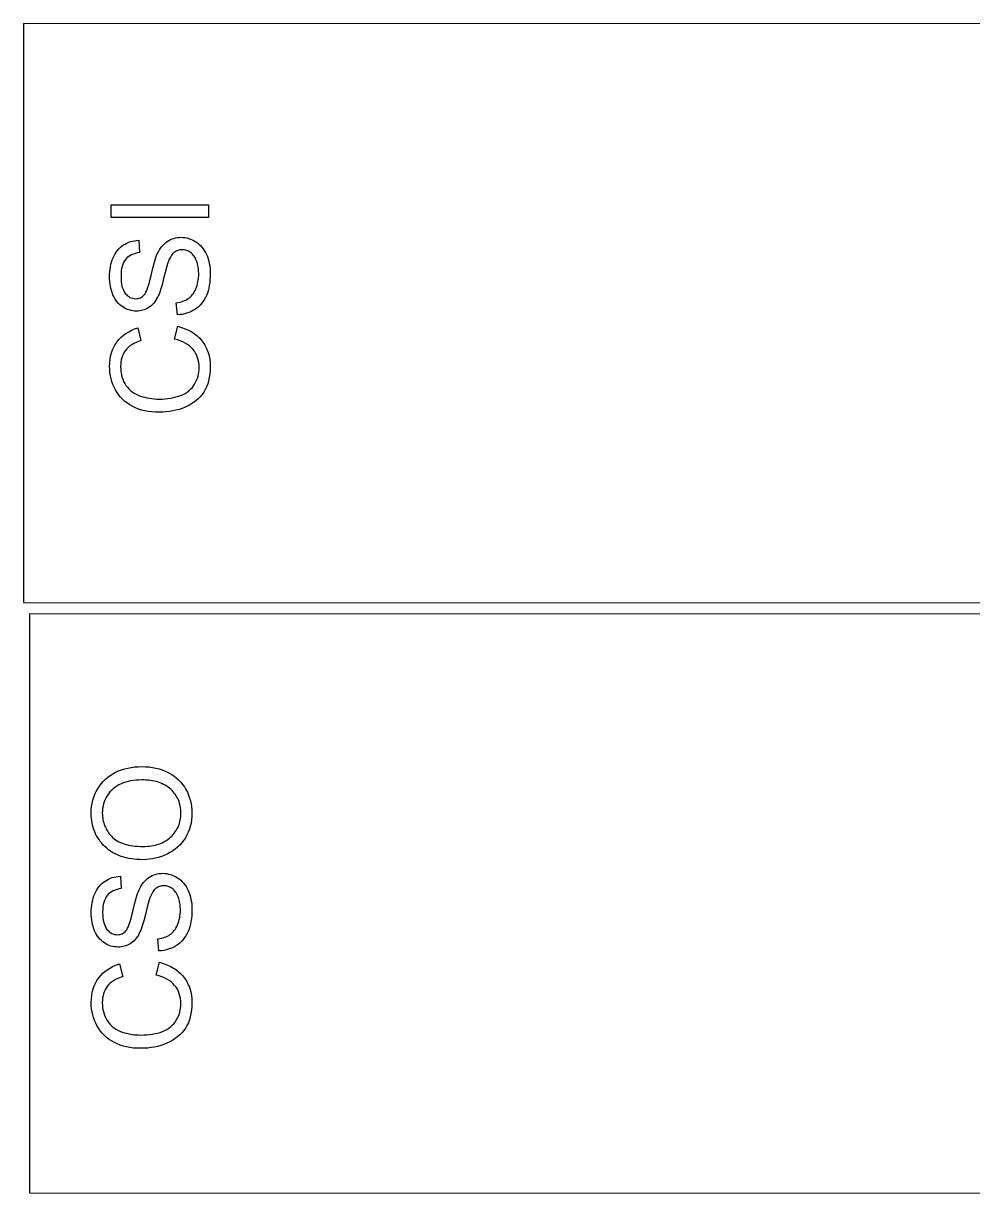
# Model space of a CAD drawing. Extents: x -296 to 95, y -196 to 171.
# Drawn here: x -295.4 to -197.9, y -135.5 to -15.2 of the extents above; entities that cross this region are included whole.
import ezdxf

# ---------------------------------------------------------------- set-up
doc = ezdxf.new("R2010")
doc.units = 0
doc.layers.add('3MM_MATERIAL', color=18, linetype='CONTINUOUS')
doc.layers.add('TEXT_ONLY', color=1, linetype='CONTINUOUS')

msp = doc.modelspace()

# ---------------------------------------------------------------- linework, layer by layer
at = {"layer": '3MM_MATERIAL'}
for points in [[(-5.41, -15.29), (-295.41, -15.2), (-295.43, -74.7), (-5.43, -74.79)], [(-276.4, -35.15), (-286.4, -35.15), (-286.4, -33.83), (-276.4, -33.83)], [(-279.61, -45.15), (-279.72, -43.9), (-279.54, -43.87), (-279.37, -43.84), (-279.2, -43.8), (-279.04, -43.75), (-278.89, -43.69), (-278.75, -43.63), (-278.62, -43.56), (-278.49, -43.48), (-278.37, -43.4), (-278.26, -43.3), (-278.16, -43.19), (-278.06, -43.07), (-277.96, -42.94), (-277.87, -42.8), (-277.79, -42.64), (-277.71, -42.48), (-277.64, -42.31), (-277.58, -42.13), (-277.53, -41.94), (-277.49, -41.75), (-277.46, -41.56), (-277.44, -41.36), (-277.42, -41.15), (-277.42, -40.94), (-277.43, -40.58), (-277.45, -40.4), (-277.47, -40.23), (-277.5, -40.07), (-277.54, -39.91), (-277.59, -39.75), (-277.64, -39.61), (-277.7, -39.47), (-277.76, -39.34), (-277.83, -39.21), (-277.91, -39.1), (-277.99, -39), (-278.07, -38.9), (-278.16, -38.82), (-278.26, -38.74), (-278.36, -38.68), (-278.46, -38.62), (-278.56, -38.57), (-278.67, -38.53), (-278.78, -38.5), (-278.89, -38.48), (-279, -38.46), (-279.11, -38.46), (-279.23, -38.46), (-279.34, -38.48), (-279.45, -38.5), (-279.56, -38.53), (-279.66, -38.57), (-279.75, -38.61), (-279.85, -38.67), (-279.94, -38.73), (-280.02, -38.81), (-280.11, -38.89), (-280.18, -38.99), (-280.26, -39.09), (-280.33, -39.21), (-280.4, -39.34), (-280.47, -39.48), (-280.53, -39.63), (-280.62, -39.9), (-280.73, -40.28), (-280.86, -40.79), (-281.02, -41.41), (-281.18, -42.05), (-281.34, -42.58), (-281.41, -42.81), (-281.49, -43.02), (-281.57, -43.19), (-281.64, -43.34), (-281.74, -43.52), (-281.84, -43.68), (-281.95, -43.83), (-282.06, -43.97), (-282.18, -44.1), (-282.3, -44.21), (-282.44, -44.32), (-282.57, -44.41), (-282.71, -44.49), (-282.86, -44.56), (-283.01, -44.62), (-283.16, -44.67), (-283.32, -44.71), (-283.48, -44.74), (-283.65, -44.76), (-283.82, -44.76), (-284, -44.76), (-284.19, -44.73), (-284.37, -44.7), (-284.55, -44.65), (-284.72, -44.59), (-284.9, -44.52), (-285.07, -44.43), (-285.23, -44.33), (-285.39, -44.22), (-285.54, -44.09), (-285.68, -43.95), (-285.81, -43.8), (-285.93, -43.64), (-286.04, -43.46), (-286.14, -43.28), (-286.23, -43.08), (-286.31, -42.87), (-286.38, -42.65), (-286.44, -42.43), (-286.49, -42.2), (-286.52, -41.97), (-286.55, -41.73), (-286.57, -41.49), (-286.57, -41.24), (-286.57, -40.97), (-286.55, -40.7), (-286.52, -40.44), (-286.48, -40.2), (-286.43, -39.95), (-286.37, -39.72), (-286.3, -39.5), (-286.21, -39.28), (-286.12, -39.07), (-286.01, -38.88), (-285.9, -38.7), (-285.77, -38.53), (-285.63, -38.37), (-285.49, -38.23), (-285.33, -38.09), (-285.16, -37.97), (-284.98, -37.87), (-284.8, -37.77), (-284.61, -37.69), (-284.42, -37.62), (-284.22, -37.57), (-284.01, -37.53), (-283.8, -37.5), (-283.58, -37.48), (-283.49, -38.75), (-283.72, -38.79), (-283.93, -38.83), (-284.13, -38.9), (-284.32, -38.98), (-284.49, -39.07), (-284.65, -39.18), (-284.79, -39.3), (-284.92, -39.44), (-285.03, -39.6), (-285.13, -39.77), (-285.22, -39.97), (-285.28, -40.17), (-285.34, -40.4), (-285.37, -40.65), (-285.4, -40.91), (-285.4, -41.19), (-285.4, -41.48), (-285.38, -41.75), (-285.34, -42), (-285.3, -42.22), (-285.23, -42.43), (-285.16, -42.62), (-285.07, -42.79), (-284.97, -42.94), (-284.85, -43.07), (-284.73, -43.18), (-284.61, -43.27), (-284.48, -43.35), (-284.34, -43.41), (-284.2, -43.45), (-284.06, -43.48), (-283.9, -43.49), (-283.77, -43.48), (-283.65, -43.46), (-283.53, -43.43), (-283.41, -43.39), (-283.31, -43.33), (-283.2, -43.27), (-283.11, -43.19), (-283.02, -43.1), (-282.93, -42.98), (-282.84, -42.83), (-282.75, -42.64), (-282.67, -42.41), (-282.58, -42.14), (-282.49, -41.83), (-282.4, -41.49), (-282.3, -41.1), (-282.13, -40.36), (-281.96, -39.74), (-281.81, -39.25), (-281.74, -39.06), (-281.67, -38.89), (-281.56, -38.68), (-281.45, -38.48), (-281.33, -38.3), (-281.21, -38.13), (-281.08, -37.98), (-280.94, -37.84), (-280.8, -37.71), (-280.65, -37.6), (-280.49, -37.5), (-280.33, -37.42), (-280.16, -37.35), (-279.98, -37.29), (-279.8, -37.24), (-279.61, -37.21), (-279.42, -37.19), (-279.22, -37.18), (-279.03, -37.19), (-278.83, -37.21), (-278.64, -37.25), (-278.45, -37.3), (-278.26, -37.36), (-278.08, -37.44), (-277.9, -37.54), (-277.72, -37.64), (-277.55, -37.76), (-277.39, -37.9), (-277.23, -38.04), (-277.09, -38.2), (-276.96, -38.37), (-276.84, -38.55), (-276.72, -38.75), (-276.62, -38.96), (-276.53, -39.17), (-276.45, -39.4), (-276.38, -39.63), (-276.33, -39.87), (-276.29, -40.11), (-276.25, -40.36), (-276.24, -40.62), (-276.23, -40.88), (-276.24, -41.22), (-276.26, -41.53), (-276.29, -41.84), (-276.33, -42.13), (-276.39, -42.41), (-276.45, -42.67), (-276.53, -42.92), (-276.63, -43.16), (-276.73, -43.38), (-276.85, -43.59), (-276.98, -43.79), (-277.12, -43.98), (-277.28, -44.15), (-277.44, -44.31), (-277.62, -44.46), (-277.82, -44.6), (-278.02, -44.72), (-278.23, -44.83), (-278.44, -44.92), (-278.66, -44.99), (-278.89, -45.06), (-279.13, -45.1), (-279.37, -45.13)], [(-279.91, -47.65), (-279.57, -46.33), (-279.18, -46.44), (-278.81, -46.58), (-278.46, -46.73), (-278.14, -46.91), (-277.99, -47), (-277.84, -47.11), (-277.7, -47.21), (-277.56, -47.32), (-277.44, -47.44), (-277.31, -47.56), (-277.2, -47.69), (-277.09, -47.82), (-276.98, -47.96), (-276.89, -48.1), (-276.8, -48.25), (-276.71, -48.39), (-276.64, -48.55), (-276.57, -48.7), (-276.5, -48.86), (-276.45, -49.02), (-276.35, -49.36), (-276.29, -49.72), (-276.25, -50.08), (-276.23, -50.47), (-276.24, -50.86), (-276.27, -51.24), (-276.33, -51.59), (-276.4, -51.93), (-276.49, -52.25), (-276.6, -52.55), (-276.74, -52.83), (-276.89, -53.1), (-277.07, -53.34), (-277.26, -53.57), (-277.47, -53.79), (-277.7, -53.99), (-277.95, -54.17), (-278.21, -54.34), (-278.5, -54.5), (-278.8, -54.64), (-279.11, -54.76), (-279.43, -54.87), (-279.76, -54.96), (-280.09, -55.03), (-280.43, -55.09), (-280.78, -55.13), (-281.12, -55.16), (-281.48, -55.16), (-281.86, -55.16), (-282.24, -55.13), (-282.6, -55.08), (-282.94, -55.02), (-283.28, -54.93), (-283.6, -54.83), (-283.91, -54.71), (-284.2, -54.57), (-284.49, -54.41), (-284.75, -54.24), (-285, -54.05), (-285.23, -53.84), (-285.44, -53.62), (-285.63, -53.39), (-285.81, -53.14), (-285.97, -52.87), (-286.11, -52.59), (-286.23, -52.3), (-286.34, -52.01), (-286.42, -51.71), (-286.49, -51.4), (-286.54, -51.09), (-286.56, -50.77), (-286.57, -50.44), (-286.56, -50.08), (-286.53, -49.72), (-286.47, -49.38), (-286.38, -49.06), (-286.28, -48.75), (-286.14, -48.46), (-285.99, -48.18), (-285.81, -47.92), (-285.61, -47.67), (-285.39, -47.45), (-285.15, -47.24), (-284.89, -47.05), (-284.61, -46.88), (-284.31, -46.73), (-284, -46.6), (-283.66, -46.49), (-283.35, -47.8), (-283.62, -47.89), (-283.86, -47.99), (-284.09, -48.1), (-284.3, -48.22), (-284.49, -48.35), (-284.66, -48.5), (-284.81, -48.65), (-284.94, -48.81), (-285.06, -48.98), (-285.16, -49.16), (-285.25, -49.35), (-285.32, -49.55), (-285.37, -49.77), (-285.41, -49.99), (-285.43, -50.23), (-285.44, -50.47), (-285.43, -50.75), (-285.41, -51.02), (-285.36, -51.28), (-285.3, -51.53), (-285.23, -51.76), (-285.13, -51.99), (-285.02, -52.2), (-284.89, -52.4), (-284.75, -52.58), (-284.59, -52.76), (-284.42, -52.91), (-284.24, -53.06), (-284.05, -53.19), (-283.85, -53.3), (-283.63, -53.4), (-283.41, -53.49), (-283.17, -53.56), (-282.94, -53.62), (-282.7, -53.68), (-282.46, -53.72), (-282.22, -53.76), (-281.98, -53.78), (-281.73, -53.8), (-281.49, -53.8), (-281.17, -53.8), (-280.87, -53.78), (-280.58, -53.75), (-280.29, -53.71), (-280.02, -53.66), (-279.76, -53.59), (-279.5, -53.52), (-279.26, -53.43), (-279.03, -53.33), (-278.81, -53.22), (-278.61, -53.09), (-278.43, -52.95), (-278.26, -52.8), (-278.1, -52.64), (-277.96, -52.46), (-277.84, -52.27), (-277.73, -52.08), (-277.63, -51.87), (-277.55, -51.67), (-277.48, -51.46), (-277.43, -51.24), (-277.39, -51.02), (-277.37, -50.8), (-277.37, -50.58), (-277.38, -50.3), (-277.41, -50.04), (-277.46, -49.79), (-277.53, -49.55), (-277.62, -49.32), (-277.73, -49.1), (-277.86, -48.89), (-278.01, -48.69), (-278.18, -48.51), (-278.37, -48.34), (-278.57, -48.18), (-278.8, -48.05), (-279.05, -47.92), (-279.32, -47.82), (-279.6, -47.72)], [(95.21, -75.95), (-294.79, -75.86), (-294.8, -135.36), (95.2, -135.45)], [(-283.15, -101.14), (-283.46, -101.13), (-283.76, -101.12), (-284.05, -101.09), (-284.33, -101.05), (-284.6, -101.01), (-284.87, -100.95), (-285.12, -100.88), (-285.37, -100.8), (-285.61, -100.71), (-285.84, -100.61), (-286.06, -100.51), (-286.28, -100.39), (-286.48, -100.25), (-286.68, -100.11), (-286.87, -99.96), (-287.05, -99.8), (-287.22, -99.63), (-287.38, -99.45), (-287.53, -99.27), (-287.66, -99.08), (-287.79, -98.89), (-287.91, -98.69), (-288.01, -98.48), (-288.1, -98.27), (-288.19, -98.05), (-288.26, -97.82), (-288.32, -97.59), (-288.37, -97.36), (-288.41, -97.11), (-288.43, -96.86), (-288.45, -96.61), (-288.46, -96.35), (-288.45, -96.01), (-288.42, -95.67), (-288.36, -95.35), (-288.29, -95.03), (-288.2, -94.72), (-288.08, -94.42), (-287.95, -94.13), (-287.79, -93.85), (-287.62, -93.58), (-287.43, -93.33), (-287.22, -93.09), (-287, -92.87), (-286.76, -92.67), (-286.51, -92.48), (-286.24, -92.31), (-285.95, -92.16), (-285.65, -92.02), (-285.34, -91.9), (-285.02, -91.8), (-284.69, -91.72), (-284.35, -91.66), (-284, -91.61), (-283.63, -91.58), (-283.26, -91.57), (-282.89, -91.58), (-282.52, -91.61), (-282.17, -91.66), (-281.82, -91.73), (-281.49, -91.81), (-281.16, -91.92), (-280.85, -92.04), (-280.54, -92.19), (-280.25, -92.35), (-279.98, -92.53), (-279.72, -92.72), (-279.49, -92.93), (-279.27, -93.16), (-279.07, -93.4), (-278.89, -93.66), (-278.73, -93.93), (-278.58, -94.21), (-278.46, -94.5), (-278.35, -94.8), (-278.26, -95.1), (-278.2, -95.41), (-278.15, -95.72), (-278.12, -96.03), (-278.11, -96.36), (-278.12, -96.71), (-278.15, -97.04), (-278.2, -97.37), (-278.28, -97.69), (-278.38, -98.01), (-278.49, -98.31), (-278.63, -98.6), (-278.79, -98.88), (-278.97, -99.15), (-279.16, -99.4), (-279.37, -99.64), (-279.6, -99.86), (-279.84, -100.06), (-280.1, -100.25), (-280.37, -100.41), (-280.65, -100.57), (-280.95, -100.7), (-281.25, -100.82), (-281.56, -100.91), (-281.87, -100.99), (-282.18, -101.06), (-282.5, -101.1), (-282.82, -101.13)], [(-283.13, -99.77), (-282.91, -99.77), (-282.69, -99.76), (-282.48, -99.74), (-282.27, -99.71), (-282.08, -99.68), (-281.88, -99.64), (-281.7, -99.59), (-281.51, -99.53), (-281.34, -99.47), (-281.17, -99.39), (-281.01, -99.31), (-280.85, -99.23), (-280.7, -99.13), (-280.55, -99.03), (-280.41, -98.92), (-280.28, -98.8), (-280.16, -98.68), (-280.04, -98.55), (-279.93, -98.42), (-279.83, -98.29), (-279.73, -98.15), (-279.65, -98), (-279.57, -97.86), (-279.5, -97.71), (-279.44, -97.55), (-279.39, -97.39), (-279.34, -97.23), (-279.31, -97.07), (-279.28, -96.9), (-279.26, -96.72), (-279.25, -96.55), (-279.24, -96.36), (-279.25, -96.18), (-279.26, -96), (-279.28, -95.82), (-279.31, -95.65), (-279.34, -95.48), (-279.39, -95.32), (-279.44, -95.16), (-279.5, -95), (-279.57, -94.85), (-279.65, -94.7), (-279.74, -94.56), (-279.83, -94.42), (-279.93, -94.29), (-280.04, -94.15), (-280.16, -94.03), (-280.29, -93.9), (-280.43, -93.79), (-280.57, -93.68), (-280.72, -93.58), (-280.87, -93.48), (-281.03, -93.4), (-281.2, -93.32), (-281.38, -93.24), (-281.56, -93.18), (-281.75, -93.12), (-281.95, -93.07), (-282.15, -93.03), (-282.36, -93), (-282.58, -92.97), (-282.8, -92.95), (-283.03, -92.94), (-283.27, -92.94), (-283.57, -92.95), (-283.86, -92.96), (-284.14, -93), (-284.42, -93.04), (-284.68, -93.1), (-284.93, -93.17), (-285.17, -93.25), (-285.4, -93.35), (-285.62, -93.46), (-285.83, -93.58), (-286.03, -93.71), (-286.21, -93.86), (-286.38, -94.02), (-286.54, -94.18), (-286.68, -94.37), (-286.82, -94.56), (-286.93, -94.76), (-287.04, -94.97), (-287.12, -95.18), (-287.19, -95.4), (-287.25, -95.63), (-287.29, -95.86), (-287.31, -96.1), (-287.32, -96.34), (-287.31, -96.52), (-287.3, -96.69), (-287.28, -96.85), (-287.26, -97.02), (-287.22, -97.18), (-287.18, -97.34), (-287.13, -97.5), (-287.08, -97.65), (-287.01, -97.8), (-286.94, -97.94), (-286.86, -98.09), (-286.77, -98.23), (-286.68, -98.37), (-286.58, -98.5), (-286.47, -98.63), (-286.35, -98.76), (-286.23, -98.88), (-286.09, -99), (-285.95, -99.1), (-285.79, -99.2), (-285.62, -99.29), (-285.45, -99.38), (-285.26, -99.45), (-285.06, -99.52), (-284.86, -99.58), (-284.64, -99.63), (-284.41, -99.67), (-284.18, -99.71), (-283.93, -99.74), (-283.67, -99.76), (-283.41, -99.77)], [(-281.5, -110.5), (-281.6, -109.26), (-281.42, -109.23), (-281.25, -109.2), (-281.08, -109.16), (-280.92, -109.11), (-280.77, -109.05), (-280.63, -108.99), (-280.5, -108.92), (-280.37, -108.84), (-280.26, -108.76), (-280.14, -108.66), (-280.04, -108.55), (-279.94, -108.43), (-279.84, -108.3), (-279.76, -108.16), (-279.67, -108), (-279.6, -107.84), (-279.53, -107.66), (-279.47, -107.49), (-279.41, -107.3), (-279.37, -107.11), (-279.34, -106.92), (-279.32, -106.72), (-279.3, -106.51), (-279.3, -106.3), (-279.31, -105.93), (-279.33, -105.76), (-279.35, -105.59), (-279.39, -105.43), (-279.42, -105.27), (-279.47, -105.11), (-279.52, -104.97), (-279.58, -104.83), (-279.65, -104.69), (-279.71, -104.57), (-279.79, -104.46), (-279.87, -104.36), (-279.95, -104.26), (-280.04, -104.18), (-280.14, -104.1), (-280.24, -104.04), (-280.34, -103.98), (-280.44, -103.93), (-280.55, -103.89), (-280.66, -103.86), (-280.77, -103.84), (-280.88, -103.82), (-281, -103.82), (-281.11, -103.82), (-281.22, -103.84), (-281.33, -103.86), (-281.44, -103.89), (-281.54, -103.93), (-281.63, -103.97), (-281.73, -104.03), (-281.82, -104.09), (-281.9, -104.17), (-281.99, -104.25), (-282.07, -104.35), (-282.14, -104.45), (-282.21, -104.57), (-282.28, -104.7), (-282.35, -104.84), (-282.41, -104.99), (-282.5, -105.25), (-282.61, -105.64), (-282.74, -106.14), (-282.9, -106.77), (-283.06, -107.41), (-283.22, -107.94), (-283.3, -108.17), (-283.37, -108.37), (-283.45, -108.55), (-283.52, -108.7), (-283.62, -108.88), (-283.72, -109.04), (-283.83, -109.19), (-283.94, -109.33), (-284.06, -109.46), (-284.19, -109.57), (-284.32, -109.68), (-284.45, -109.77), (-284.59, -109.85), (-284.74, -109.92), (-284.89, -109.98), (-285.04, -110.03), (-285.2, -110.07), (-285.36, -110.1), (-285.53, -110.12), (-285.7, -110.12), (-285.88, -110.11), (-286.07, -110.09), (-286.25, -110.06), (-286.43, -110.01), (-286.61, -109.95), (-286.78, -109.88), (-286.95, -109.79), (-287.11, -109.69), (-287.27, -109.58), (-287.42, -109.45), (-287.56, -109.31), (-287.69, -109.16), (-287.81, -109), (-287.92, -108.82), (-288.02, -108.64), (-288.11, -108.44), (-288.19, -108.23), (-288.26, -108.01), (-288.32, -107.79), (-288.37, -107.56), (-288.4, -107.33), (-288.43, -107.09), (-288.45, -106.85), (-288.45, -106.6), (-288.45, -106.33), (-288.43, -106.06), (-288.4, -105.8), (-288.36, -105.55), (-288.31, -105.31), (-288.25, -105.08), (-288.18, -104.86), (-288.09, -104.64), (-288, -104.43), (-287.89, -104.24), (-287.78, -104.06), (-287.65, -103.89), (-287.51, -103.73), (-287.37, -103.59), (-287.21, -103.45), (-287.04, -103.33), (-286.86, -103.23), (-286.68, -103.13), (-286.49, -103.05), (-286.3, -102.98), (-286.1, -102.93), (-285.89, -102.89), (-285.68, -102.86), (-285.46, -102.84), (-285.37, -104.11), (-285.6, -104.14), (-285.81, -104.19), (-286.01, -104.26), (-286.2, -104.34), (-286.37, -104.43), (-286.53, -104.54), (-286.67, -104.66), (-286.8, -104.8), (-286.91, -104.96), (-287.01, -105.13), (-287.1, -105.33), (-287.16, -105.53), (-287.22, -105.76), (-287.26, -106), (-287.28, -106.27), (-287.29, -106.55), (-287.28, -106.84), (-287.26, -107.11), (-287.22, -107.35), (-287.18, -107.58), (-287.11, -107.79), (-287.04, -107.98), (-286.95, -108.15), (-286.85, -108.3), (-286.73, -108.42), (-286.61, -108.54), (-286.49, -108.63), (-286.36, -108.71), (-286.23, -108.77), (-286.08, -108.81), (-285.94, -108.84), (-285.79, -108.85), (-285.65, -108.84), (-285.53, -108.82), (-285.41, -108.79), (-285.29, -108.75), (-285.19, -108.69), (-285.08, -108.63), (-284.99, -108.55), (-284.9, -108.46), (-284.81, -108.34), (-284.72, -108.19), (-284.64, -108), (-284.55, -107.77), (-284.46, -107.5), (-284.37, -107.19), (-284.28, -106.85), (-284.19, -106.46), (-284.01, -105.72), (-283.84, -105.1), (-283.69, -104.61), (-283.62, -104.41), (-283.55, -104.25), (-283.44, -104.04), (-283.33, -103.84), (-283.21, -103.66), (-283.09, -103.49), (-282.96, -103.34), (-282.82, -103.2), (-282.68, -103.07), (-282.53, -102.96), (-282.37, -102.86), (-282.21, -102.78), (-282.04, -102.71), (-281.86, -102.65), (-281.68, -102.6), (-281.5, -102.57), (-281.3, -102.55), (-281.1, -102.54), (-280.91, -102.55), (-280.71, -102.57), (-280.52, -102.61), (-280.33, -102.66), (-280.14, -102.72), (-279.96, -102.8), (-279.78, -102.89), (-279.6, -103), (-279.43, -103.12), (-279.27, -103.25), (-279.12, -103.4), (-278.97, -103.56), (-278.84, -103.73), (-278.72, -103.91), (-278.61, -104.11), (-278.5, -104.31), (-278.41, -104.53), (-278.33, -104.76), (-278.26, -104.99), (-278.21, -105.22), (-278.17, -105.47), (-278.14, -105.72), (-278.12, -105.98), (-278.11, -106.24), (-278.12, -106.57), (-278.14, -106.89), (-278.17, -107.2), (-278.21, -107.49), (-278.27, -107.77), (-278.33, -108.03), (-278.41, -108.28), (-278.51, -108.52), (-278.61, -108.74), (-278.73, -108.95), (-278.86, -109.15), (-279, -109.33), (-279.16, -109.51), (-279.33, -109.67), (-279.51, -109.82), (-279.7, -109.96), (-279.9, -110.08), (-280.11, -110.19), (-280.32, -110.28), (-280.54, -110.35), (-280.77, -110.41), (-281.01, -110.46), (-281.25, -110.49)], [(-281.79, -113.01), (-281.45, -111.68), (-281.06, -111.8), (-280.69, -111.93), (-280.34, -112.09), (-280.02, -112.27), (-279.87, -112.36), (-279.72, -112.46), (-279.58, -112.57), (-279.45, -112.68), (-279.32, -112.8), (-279.19, -112.92), (-279.08, -113.05), (-278.97, -113.18), (-278.87, -113.32), (-278.77, -113.46), (-278.68, -113.6), (-278.59, -113.75), (-278.52, -113.9), (-278.45, -114.06), (-278.38, -114.22), (-278.33, -114.38), (-278.23, -114.72), (-278.17, -115.07), (-278.13, -115.44), (-278.11, -115.83), (-278.12, -116.22), (-278.15, -116.6), (-278.21, -116.95), (-278.28, -117.29), (-278.37, -117.61), (-278.48, -117.91), (-278.62, -118.19), (-278.77, -118.45), (-278.95, -118.7), (-279.14, -118.93), (-279.35, -119.15), (-279.58, -119.35), (-279.83, -119.53), (-280.09, -119.7), (-280.38, -119.86), (-280.68, -120), (-280.99, -120.12), (-281.31, -120.23), (-281.64, -120.32), (-281.97, -120.39), (-282.31, -120.45), (-282.66, -120.49), (-283, -120.52), (-283.36, -120.52), (-283.74, -120.51), (-284.12, -120.49), (-284.48, -120.44), (-284.82, -120.37), (-285.16, -120.29), (-285.48, -120.19), (-285.79, -120.07), (-286.08, -119.93), (-286.37, -119.77), (-286.63, -119.6), (-286.88, -119.41), (-287.11, -119.2), (-287.32, -118.98), (-287.51, -118.75), (-287.69, -118.5), (-287.85, -118.23), (-287.99, -117.95), (-288.12, -117.66), (-288.22, -117.37), (-288.3, -117.07), (-288.37, -116.76), (-288.42, -116.45), (-288.45, -116.13), (-288.45, -115.8), (-288.44, -115.43), (-288.41, -115.08), (-288.35, -114.74), (-288.26, -114.42), (-288.16, -114.11), (-288.02, -113.82), (-287.87, -113.54), (-287.69, -113.28), (-287.49, -113.03), (-287.27, -112.81), (-287.03, -112.6), (-286.77, -112.41), (-286.49, -112.24), (-286.19, -112.09), (-285.88, -111.96), (-285.54, -111.85), (-285.23, -113.16), (-285.5, -113.25), (-285.74, -113.35), (-285.97, -113.46), (-286.18, -113.58), (-286.37, -113.71), (-286.54, -113.85), (-286.69, -114.01), (-286.82, -114.17), (-286.94, -114.34), (-287.04, -114.52), (-287.13, -114.71), (-287.2, -114.91), (-287.25, -115.13), (-287.29, -115.35), (-287.31, -115.58), (-287.32, -115.83), (-287.31, -116.11), (-287.29, -116.38), (-287.24, -116.64), (-287.18, -116.89), (-287.11, -117.12), (-287.01, -117.35), (-286.9, -117.56), (-286.77, -117.76), (-286.63, -117.94), (-286.47, -118.12), (-286.3, -118.27), (-286.12, -118.42), (-285.93, -118.55), (-285.73, -118.66), (-285.51, -118.76), (-285.29, -118.85), (-285.05, -118.92), (-284.82, -118.98), (-284.58, -119.04), (-284.34, -119.08), (-284.1, -119.12), (-283.86, -119.14), (-283.61, -119.15), (-283.37, -119.16), (-283.05, -119.15), (-282.75, -119.14), (-282.46, -119.11), (-282.17, -119.07), (-281.9, -119.01), (-281.64, -118.95), (-281.38, -118.88), (-281.14, -118.79), (-280.91, -118.69), (-280.69, -118.58), (-280.49, -118.45), (-280.31, -118.31), (-280.14, -118.16), (-279.98, -118), (-279.84, -117.82), (-279.72, -117.63), (-279.61, -117.43), (-279.51, -117.23), (-279.43, -117.03), (-279.36, -116.82), (-279.31, -116.6), (-279.28, -116.38), (-279.25, -116.16), (-279.25, -115.93), (-279.26, -115.66), (-279.29, -115.4), (-279.34, -115.15), (-279.41, -114.91), (-279.5, -114.68), (-279.61, -114.46), (-279.74, -114.25), (-279.89, -114.05), (-280.06, -113.87), (-280.25, -113.7), (-280.45, -113.54), (-280.68, -113.4), (-280.93, -113.28), (-281.2, -113.17), (-281.48, -113.08)]]:
    msp.add_lwpolyline(points, close=True, dxfattribs=at)
at = {"layer": 'TEXT_ONLY'}
for points in [[(-276.4, -35.15), (-286.4, -35.15), (-286.4, -33.83), (-276.4, -33.83)], [(-279.61, -45.15), (-279.72, -43.9), (-279.54, -43.87), (-279.37, -43.84), (-279.2, -43.8), (-279.04, -43.75), (-278.89, -43.69), (-278.75, -43.63), (-278.62, -43.56), (-278.49, -43.48), (-278.37, -43.4), (-278.26, -43.3), (-278.16, -43.19), (-278.06, -43.07), (-277.96, -42.94), (-277.87, -42.8), (-277.79, -42.64), (-277.71, -42.48), (-277.64, -42.31), (-277.58, -42.13), (-277.53, -41.94), (-277.49, -41.75), (-277.46, -41.56), (-277.44, -41.36), (-277.42, -41.15), (-277.42, -40.94), (-277.43, -40.58), (-277.45, -40.4), (-277.47, -40.23), (-277.5, -40.07), (-277.54, -39.91), (-277.59, -39.75), (-277.64, -39.61), (-277.7, -39.47), (-277.76, -39.34), (-277.83, -39.21), (-277.91, -39.1), (-277.99, -39), (-278.07, -38.9), (-278.16, -38.82), (-278.26, -38.74), (-278.36, -38.68), (-278.46, -38.62), (-278.56, -38.57), (-278.67, -38.53), (-278.78, -38.5), (-278.89, -38.48), (-279, -38.46), (-279.11, -38.46), (-279.23, -38.46), (-279.34, -38.48), (-279.45, -38.5), (-279.56, -38.53), (-279.66, -38.57), (-279.75, -38.61), (-279.85, -38.67), (-279.94, -38.73), (-280.02, -38.81), (-280.11, -38.89), (-280.18, -38.99), (-280.26, -39.09), (-280.33, -39.21), (-280.4, -39.34), (-280.47, -39.48), (-280.53, -39.63), (-280.62, -39.9), (-280.73, -40.28), (-280.86, -40.79), (-281.02, -41.41), (-281.18, -42.05), (-281.34, -42.58), (-281.41, -42.81), (-281.49, -43.02), (-281.57, -43.19), (-281.64, -43.34), (-281.74, -43.52), (-281.84, -43.68), (-281.95, -43.83), (-282.06, -43.97), (-282.18, -44.1), (-282.3, -44.21), (-282.44, -44.32), (-282.57, -44.41), (-282.71, -44.49), (-282.86, -44.56), (-283.01, -44.62), (-283.16, -44.67), (-283.32, -44.71), (-283.48, -44.74), (-283.65, -44.76), (-283.82, -44.76), (-284, -44.76), (-284.19, -44.73), (-284.37, -44.7), (-284.55, -44.65), (-284.72, -44.59), (-284.9, -44.52), (-285.07, -44.43), (-285.23, -44.33), (-285.39, -44.22), (-285.54, -44.09), (-285.68, -43.95), (-285.81, -43.8), (-285.93, -43.64), (-286.04, -43.46), (-286.14, -43.28), (-286.23, -43.08), (-286.31, -42.87), (-286.38, -42.65), (-286.44, -42.43), (-286.49, -42.2), (-286.52, -41.97), (-286.55, -41.73), (-286.57, -41.49), (-286.57, -41.24), (-286.57, -40.97), (-286.55, -40.7), (-286.52, -40.44), (-286.48, -40.2), (-286.43, -39.95), (-286.37, -39.72), (-286.3, -39.5), (-286.21, -39.28), (-286.12, -39.07), (-286.01, -38.88), (-285.9, -38.7), (-285.77, -38.53), (-285.63, -38.37), (-285.49, -38.23), (-285.33, -38.09), (-285.16, -37.97), (-284.98, -37.87), (-284.8, -37.77), (-284.61, -37.69), (-284.42, -37.62), (-284.22, -37.57), (-284.01, -37.53), (-283.8, -37.5), (-283.58, -37.48), (-283.49, -38.75), (-283.72, -38.79), (-283.93, -38.83), (-284.13, -38.9), (-284.32, -38.98), (-284.49, -39.07), (-284.65, -39.18), (-284.79, -39.3), (-284.92, -39.44), (-285.03, -39.6), (-285.13, -39.77), (-285.22, -39.97), (-285.28, -40.17), (-285.34, -40.4), (-285.37, -40.65), (-285.4, -40.91), (-285.4, -41.19), (-285.4, -41.48), (-285.38, -41.75), (-285.34, -42), (-285.3, -42.22), (-285.23, -42.43), (-285.16, -42.62), (-285.07, -42.79), (-284.97, -42.94), (-284.85, -43.07), (-284.73, -43.18), (-284.61, -43.27), (-284.48, -43.35), (-284.34, -43.41), (-284.2, -43.45), (-284.06, -43.48), (-283.9, -43.49), (-283.77, -43.48), (-283.65, -43.46), (-283.53, -43.43), (-283.41, -43.39), (-283.31, -43.33), (-283.2, -43.27), (-283.11, -43.19), (-283.02, -43.1), (-282.93, -42.98), (-282.84, -42.83), (-282.75, -42.64), (-282.67, -42.41), (-282.58, -42.14), (-282.49, -41.83), (-282.4, -41.49), (-282.3, -41.1), (-282.13, -40.36), (-281.96, -39.74), (-281.81, -39.25), (-281.74, -39.06), (-281.67, -38.89), (-281.56, -38.68), (-281.45, -38.48), (-281.33, -38.3), (-281.21, -38.13), (-281.08, -37.98), (-280.94, -37.84), (-280.8, -37.71), (-280.65, -37.6), (-280.49, -37.5), (-280.33, -37.42), (-280.16, -37.35), (-279.98, -37.29), (-279.8, -37.24), (-279.61, -37.21), (-279.42, -37.19), (-279.22, -37.18), (-279.03, -37.19), (-278.83, -37.21), (-278.64, -37.25), (-278.45, -37.3), (-278.26, -37.36), (-278.08, -37.44), (-277.9, -37.54), (-277.72, -37.64), (-277.55, -37.76), (-277.39, -37.9), (-277.23, -38.04), (-277.09, -38.2), (-276.96, -38.37), (-276.84, -38.55), (-276.72, -38.75), (-276.62, -38.96), (-276.53, -39.17), (-276.45, -39.4), (-276.38, -39.63), (-276.33, -39.87), (-276.29, -40.11), (-276.25, -40.36), (-276.24, -40.62), (-276.23, -40.88), (-276.24, -41.22), (-276.26, -41.53), (-276.29, -41.84), (-276.33, -42.13), (-276.39, -42.41), (-276.45, -42.67), (-276.53, -42.92), (-276.63, -43.16), (-276.73, -43.38), (-276.85, -43.59), (-276.98, -43.79), (-277.12, -43.98), (-277.28, -44.15), (-277.44, -44.31), (-277.62, -44.46), (-277.82, -44.6), (-278.02, -44.72), (-278.23, -44.83), (-278.44, -44.92), (-278.66, -44.99), (-278.89, -45.06), (-279.13, -45.1), (-279.37, -45.13)], [(-279.91, -47.65), (-279.57, -46.33), (-279.18, -46.44), (-278.81, -46.58), (-278.46, -46.73), (-278.14, -46.91), (-277.99, -47), (-277.84, -47.11), (-277.7, -47.21), (-277.56, -47.32), (-277.44, -47.44), (-277.31, -47.56), (-277.2, -47.69), (-277.09, -47.82), (-276.98, -47.96), (-276.89, -48.1), (-276.8, -48.25), (-276.71, -48.39), (-276.64, -48.55), (-276.57, -48.7), (-276.5, -48.86), (-276.45, -49.02), (-276.35, -49.36), (-276.29, -49.72), (-276.25, -50.08), (-276.23, -50.47), (-276.24, -50.86), (-276.27, -51.24), (-276.33, -51.59), (-276.4, -51.93), (-276.49, -52.25), (-276.6, -52.55), (-276.74, -52.83), (-276.89, -53.1), (-277.07, -53.34), (-277.26, -53.57), (-277.47, -53.79), (-277.7, -53.99), (-277.95, -54.17), (-278.21, -54.34), (-278.5, -54.5), (-278.8, -54.64), (-279.11, -54.76), (-279.43, -54.87), (-279.76, -54.96), (-280.09, -55.03), (-280.43, -55.09), (-280.78, -55.13), (-281.12, -55.16), (-281.48, -55.16), (-281.86, -55.16), (-282.24, -55.13), (-282.6, -55.08), (-282.94, -55.02), (-283.28, -54.93), (-283.6, -54.83), (-283.91, -54.71), (-284.2, -54.57), (-284.49, -54.41), (-284.75, -54.24), (-285, -54.05), (-285.23, -53.84), (-285.44, -53.62), (-285.63, -53.39), (-285.81, -53.14), (-285.97, -52.87), (-286.11, -52.59), (-286.23, -52.3), (-286.34, -52.01), (-286.42, -51.71), (-286.49, -51.4), (-286.54, -51.09), (-286.56, -50.77), (-286.57, -50.44), (-286.56, -50.08), (-286.53, -49.72), (-286.47, -49.38), (-286.38, -49.06), (-286.28, -48.75), (-286.14, -48.46), (-285.99, -48.18), (-285.81, -47.92), (-285.61, -47.67), (-285.39, -47.45), (-285.15, -47.24), (-284.89, -47.05), (-284.61, -46.88), (-284.31, -46.73), (-284, -46.6), (-283.66, -46.49), (-283.35, -47.8), (-283.62, -47.89), (-283.86, -47.99), (-284.09, -48.1), (-284.3, -48.22), (-284.49, -48.35), (-284.66, -48.5), (-284.81, -48.65), (-284.94, -48.81), (-285.06, -48.98), (-285.16, -49.16), (-285.25, -49.35), (-285.32, -49.55), (-285.37, -49.77), (-285.41, -49.99), (-285.43, -50.23), (-285.44, -50.47), (-285.43, -50.75), (-285.41, -51.02), (-285.36, -51.28), (-285.3, -51.53), (-285.23, -51.76), (-285.13, -51.99), (-285.02, -52.2), (-284.89, -52.4), (-284.75, -52.58), (-284.59, -52.76), (-284.42, -52.91), (-284.24, -53.06), (-284.05, -53.19), (-283.85, -53.3), (-283.63, -53.4), (-283.41, -53.49), (-283.17, -53.56), (-282.94, -53.62), (-282.7, -53.68), (-282.46, -53.72), (-282.22, -53.76), (-281.98, -53.78), (-281.73, -53.8), (-281.49, -53.8), (-281.17, -53.8), (-280.87, -53.78), (-280.58, -53.75), (-280.29, -53.71), (-280.02, -53.66), (-279.76, -53.59), (-279.5, -53.52), (-279.26, -53.43), (-279.03, -53.33), (-278.81, -53.22), (-278.61, -53.09), (-278.43, -52.95), (-278.26, -52.8), (-278.1, -52.64), (-277.96, -52.46), (-277.84, -52.27), (-277.73, -52.08), (-277.63, -51.87), (-277.55, -51.67), (-277.48, -51.46), (-277.43, -51.24), (-277.39, -51.02), (-277.37, -50.8), (-277.37, -50.58), (-277.38, -50.3), (-277.41, -50.04), (-277.46, -49.79), (-277.53, -49.55), (-277.62, -49.32), (-277.73, -49.1), (-277.86, -48.89), (-278.01, -48.69), (-278.18, -48.51), (-278.37, -48.34), (-278.57, -48.18), (-278.8, -48.05), (-279.05, -47.92), (-279.32, -47.82), (-279.6, -47.72)], [(-283.15, -101.14), (-283.46, -101.13), (-283.76, -101.12), (-284.05, -101.09), (-284.33, -101.05), (-284.6, -101.01), (-284.87, -100.95), (-285.12, -100.88), (-285.37, -100.8), (-285.61, -100.71), (-285.84, -100.61), (-286.06, -100.51), (-286.28, -100.39), (-286.48, -100.25), (-286.68, -100.11), (-286.87, -99.96), (-287.05, -99.8), (-287.22, -99.63), (-287.38, -99.45), (-287.53, -99.27), (-287.66, -99.08), (-287.79, -98.89), (-287.91, -98.69), (-288.01, -98.48), (-288.1, -98.27), (-288.19, -98.05), (-288.26, -97.82), (-288.32, -97.59), (-288.37, -97.36), (-288.41, -97.11), (-288.43, -96.86), (-288.45, -96.61), (-288.46, -96.35), (-288.45, -96.01), (-288.42, -95.67), (-288.36, -95.35), (-288.29, -95.03), (-288.2, -94.72), (-288.08, -94.42), (-287.95, -94.13), (-287.79, -93.85), (-287.62, -93.58), (-287.43, -93.33), (-287.22, -93.09), (-287, -92.87), (-286.76, -92.67), (-286.51, -92.48), (-286.24, -92.31), (-285.95, -92.16), (-285.65, -92.02), (-285.34, -91.9), (-285.02, -91.8), (-284.69, -91.72), (-284.35, -91.66), (-284, -91.61), (-283.63, -91.58), (-283.26, -91.57), (-282.89, -91.58), (-282.52, -91.61), (-282.17, -91.66), (-281.82, -91.73), (-281.49, -91.81), (-281.16, -91.92), (-280.85, -92.04), (-280.54, -92.19), (-280.25, -92.35), (-279.98, -92.53), (-279.72, -92.72), (-279.49, -92.93), (-279.27, -93.16), (-279.07, -93.4), (-278.89, -93.66), (-278.73, -93.93), (-278.58, -94.21), (-278.46, -94.5), (-278.35, -94.8), (-278.26, -95.1), (-278.2, -95.41), (-278.15, -95.72), (-278.12, -96.03), (-278.11, -96.36), (-278.12, -96.71), (-278.15, -97.04), (-278.2, -97.37), (-278.28, -97.69), (-278.38, -98.01), (-278.49, -98.31), (-278.63, -98.6), (-278.79, -98.88), (-278.97, -99.15), (-279.16, -99.4), (-279.37, -99.64), (-279.6, -99.86), (-279.84, -100.06), (-280.1, -100.25), (-280.37, -100.41), (-280.65, -100.57), (-280.95, -100.7), (-281.25, -100.82), (-281.56, -100.91), (-281.87, -100.99), (-282.18, -101.06), (-282.5, -101.1), (-282.82, -101.13)], [(-283.13, -99.77), (-282.91, -99.77), (-282.69, -99.76), (-282.48, -99.74), (-282.27, -99.71), (-282.08, -99.68), (-281.88, -99.64), (-281.7, -99.59), (-281.51, -99.53), (-281.34, -99.47), (-281.17, -99.39), (-281.01, -99.31), (-280.85, -99.23), (-280.7, -99.13), (-280.55, -99.03), (-280.41, -98.92), (-280.28, -98.8), (-280.16, -98.68), (-280.04, -98.55), (-279.93, -98.42), (-279.83, -98.29), (-279.73, -98.15), (-279.65, -98), (-279.57, -97.86), (-279.5, -97.71), (-279.44, -97.55), (-279.39, -97.39), (-279.34, -97.23), (-279.31, -97.07), (-279.28, -96.9), (-279.26, -96.72), (-279.25, -96.55), (-279.24, -96.36), (-279.25, -96.18), (-279.26, -96), (-279.28, -95.82), (-279.31, -95.65), (-279.34, -95.48), (-279.39, -95.32), (-279.44, -95.16), (-279.5, -95), (-279.57, -94.85), (-279.65, -94.7), (-279.74, -94.56), (-279.83, -94.42), (-279.93, -94.29), (-280.04, -94.15), (-280.16, -94.03), (-280.29, -93.9), (-280.43, -93.79), (-280.57, -93.68), (-280.72, -93.58), (-280.87, -93.48), (-281.03, -93.4), (-281.2, -93.32), (-281.38, -93.24), (-281.56, -93.18), (-281.75, -93.12), (-281.95, -93.07), (-282.15, -93.03), (-282.36, -93), (-282.58, -92.97), (-282.8, -92.95), (-283.03, -92.94), (-283.27, -92.94), (-283.57, -92.95), (-283.86, -92.96), (-284.14, -93), (-284.42, -93.04), (-284.68, -93.1), (-284.93, -93.17), (-285.17, -93.25), (-285.4, -93.35), (-285.62, -93.46), (-285.83, -93.58), (-286.03, -93.71), (-286.21, -93.86), (-286.38, -94.02), (-286.54, -94.18), (-286.68, -94.37), (-286.82, -94.56), (-286.93, -94.76), (-287.04, -94.97), (-287.12, -95.18), (-287.19, -95.4), (-287.25, -95.63), (-287.29, -95.86), (-287.31, -96.1), (-287.32, -96.34), (-287.31, -96.52), (-287.3, -96.69), (-287.28, -96.85), (-287.26, -97.02), (-287.22, -97.18), (-287.18, -97.34), (-287.13, -97.5), (-287.08, -97.65), (-287.01, -97.8), (-286.94, -97.94), (-286.86, -98.09), (-286.77, -98.23), (-286.68, -98.37), (-286.58, -98.5), (-286.47, -98.63), (-286.35, -98.76), (-286.23, -98.88), (-286.09, -99), (-285.95, -99.1), (-285.79, -99.2), (-285.62, -99.29), (-285.45, -99.38), (-285.26, -99.45), (-285.06, -99.52), (-284.86, -99.58), (-284.64, -99.63), (-284.41, -99.67), (-284.18, -99.71), (-283.93, -99.74), (-283.67, -99.76), (-283.41, -99.77)], [(-281.5, -110.5), (-281.6, -109.26), (-281.42, -109.23), (-281.25, -109.2), (-281.08, -109.16), (-280.92, -109.11), (-280.77, -109.05), (-280.63, -108.99), (-280.5, -108.92), (-280.37, -108.84), (-280.26, -108.76), (-280.14, -108.66), (-280.04, -108.55), (-279.94, -108.43), (-279.84, -108.3), (-279.76, -108.16), (-279.67, -108), (-279.6, -107.84), (-279.53, -107.66), (-279.47, -107.49), (-279.41, -107.3), (-279.37, -107.11), (-279.34, -106.92), (-279.32, -106.72), (-279.3, -106.51), (-279.3, -106.3), (-279.31, -105.93), (-279.33, -105.76), (-279.35, -105.59), (-279.39, -105.43), (-279.42, -105.27), (-279.47, -105.11), (-279.52, -104.97), (-279.58, -104.83), (-279.65, -104.69), (-279.71, -104.57), (-279.79, -104.46), (-279.87, -104.36), (-279.95, -104.26), (-280.04, -104.18), (-280.14, -104.1), (-280.24, -104.04), (-280.34, -103.98), (-280.44, -103.93), (-280.55, -103.89), (-280.66, -103.86), (-280.77, -103.84), (-280.88, -103.82), (-281, -103.82), (-281.11, -103.82), (-281.22, -103.84), (-281.33, -103.86), (-281.44, -103.89), (-281.54, -103.93), (-281.63, -103.97), (-281.73, -104.03), (-281.82, -104.09), (-281.9, -104.17), (-281.99, -104.25), (-282.07, -104.35), (-282.14, -104.45), (-282.21, -104.57), (-282.28, -104.7), (-282.35, -104.84), (-282.41, -104.99), (-282.5, -105.25), (-282.61, -105.64), (-282.74, -106.14), (-282.9, -106.77), (-283.06, -107.41), (-283.22, -107.94), (-283.3, -108.17), (-283.37, -108.37), (-283.45, -108.55), (-283.52, -108.7), (-283.62, -108.88), (-283.72, -109.04), (-283.83, -109.19), (-283.94, -109.33), (-284.06, -109.46), (-284.19, -109.57), (-284.32, -109.68), (-284.45, -109.77), (-284.59, -109.85), (-284.74, -109.92), (-284.89, -109.98), (-285.04, -110.03), (-285.2, -110.07), (-285.36, -110.1), (-285.53, -110.12), (-285.7, -110.12), (-285.88, -110.11), (-286.07, -110.09), (-286.25, -110.06), (-286.43, -110.01), (-286.61, -109.95), (-286.78, -109.88), (-286.95, -109.79), (-287.11, -109.69), (-287.27, -109.58), (-287.42, -109.45), (-287.56, -109.31), (-287.69, -109.16), (-287.81, -109), (-287.92, -108.82), (-288.02, -108.64), (-288.11, -108.44), (-288.19, -108.23), (-288.26, -108.01), (-288.32, -107.79), (-288.37, -107.56), (-288.4, -107.33), (-288.43, -107.09), (-288.45, -106.85), (-288.45, -106.6), (-288.45, -106.33), (-288.43, -106.06), (-288.4, -105.8), (-288.36, -105.55), (-288.31, -105.31), (-288.25, -105.08), (-288.18, -104.86), (-288.09, -104.64), (-288, -104.43), (-287.89, -104.24), (-287.78, -104.06), (-287.65, -103.89), (-287.51, -103.73), (-287.37, -103.59), (-287.21, -103.45), (-287.04, -103.33), (-286.86, -103.23), (-286.68, -103.13), (-286.49, -103.05), (-286.3, -102.98), (-286.1, -102.93), (-285.89, -102.89), (-285.68, -102.86), (-285.46, -102.84), (-285.37, -104.11), (-285.6, -104.14), (-285.81, -104.19), (-286.01, -104.26), (-286.2, -104.34), (-286.37, -104.43), (-286.53, -104.54), (-286.67, -104.66), (-286.8, -104.8), (-286.91, -104.96), (-287.01, -105.13), (-287.1, -105.33), (-287.16, -105.53), (-287.22, -105.76), (-287.26, -106), (-287.28, -106.27), (-287.29, -106.55), (-287.28, -106.84), (-287.26, -107.11), (-287.22, -107.35), (-287.18, -107.58), (-287.11, -107.79), (-287.04, -107.98), (-286.95, -108.15), (-286.85, -108.3), (-286.73, -108.42), (-286.61, -108.54), (-286.49, -108.63), (-286.36, -108.71), (-286.23, -108.77), (-286.08, -108.81), (-285.94, -108.84), (-285.79, -108.85), (-285.65, -108.84), (-285.53, -108.82), (-285.41, -108.79), (-285.29, -108.75), (-285.19, -108.69), (-285.08, -108.63), (-284.99, -108.55), (-284.9, -108.46), (-284.81, -108.34), (-284.72, -108.19), (-284.64, -108), (-284.55, -107.77), (-284.46, -107.5), (-284.37, -107.19), (-284.28, -106.85), (-284.19, -106.46), (-284.01, -105.72), (-283.84, -105.1), (-283.69, -104.61), (-283.62, -104.41), (-283.55, -104.25), (-283.44, -104.04), (-283.33, -103.84), (-283.21, -103.66), (-283.09, -103.49), (-282.96, -103.34), (-282.82, -103.2), (-282.68, -103.07), (-282.53, -102.96), (-282.37, -102.86), (-282.21, -102.78), (-282.04, -102.71), (-281.86, -102.65), (-281.68, -102.6), (-281.5, -102.57), (-281.3, -102.55), (-281.1, -102.54), (-280.91, -102.55), (-280.71, -102.57), (-280.52, -102.61), (-280.33, -102.66), (-280.14, -102.72), (-279.96, -102.8), (-279.78, -102.89), (-279.6, -103), (-279.43, -103.12), (-279.27, -103.25), (-279.12, -103.4), (-278.97, -103.56), (-278.84, -103.73), (-278.72, -103.91), (-278.61, -104.11), (-278.5, -104.31), (-278.41, -104.53), (-278.33, -104.76), (-278.26, -104.99), (-278.21, -105.22), (-278.17, -105.47), (-278.14, -105.72), (-278.12, -105.98), (-278.11, -106.24), (-278.12, -106.57), (-278.14, -106.89), (-278.17, -107.2), (-278.21, -107.49), (-278.27, -107.77), (-278.33, -108.03), (-278.41, -108.28), (-278.51, -108.52), (-278.61, -108.74), (-278.73, -108.95), (-278.86, -109.15), (-279, -109.33), (-279.16, -109.51), (-279.33, -109.67), (-279.51, -109.82), (-279.7, -109.96), (-279.9, -110.08), (-280.11, -110.19), (-280.32, -110.28), (-280.54, -110.35), (-280.77, -110.41), (-281.01, -110.46), (-281.25, -110.49)], [(-281.79, -113.01), (-281.45, -111.68), (-281.06, -111.8), (-280.69, -111.93), (-280.34, -112.09), (-280.02, -112.27), (-279.87, -112.36), (-279.72, -112.46), (-279.58, -112.57), (-279.45, -112.68), (-279.32, -112.8), (-279.19, -112.92), (-279.08, -113.05), (-278.97, -113.18), (-278.87, -113.32), (-278.77, -113.46), (-278.68, -113.6), (-278.59, -113.75), (-278.52, -113.9), (-278.45, -114.06), (-278.38, -114.22), (-278.33, -114.38), (-278.23, -114.72), (-278.17, -115.07), (-278.13, -115.44), (-278.11, -115.83), (-278.12, -116.22), (-278.15, -116.6), (-278.21, -116.95), (-278.28, -117.29), (-278.37, -117.61), (-278.48, -117.91), (-278.62, -118.19), (-278.77, -118.45), (-278.95, -118.7), (-279.14, -118.93), (-279.35, -119.15), (-279.58, -119.35), (-279.83, -119.53), (-280.09, -119.7), (-280.38, -119.86), (-280.68, -120), (-280.99, -120.12), (-281.31, -120.23), (-281.64, -120.32), (-281.97, -120.39), (-282.31, -120.45), (-282.66, -120.49), (-283, -120.52), (-283.36, -120.52), (-283.74, -120.51), (-284.12, -120.49), (-284.48, -120.44), (-284.82, -120.37), (-285.16, -120.29), (-285.48, -120.19), (-285.79, -120.07), (-286.08, -119.93), (-286.37, -119.77), (-286.63, -119.6), (-286.88, -119.41), (-287.11, -119.2), (-287.32, -118.98), (-287.51, -118.75), (-287.69, -118.5), (-287.85, -118.23), (-287.99, -117.95), (-288.12, -117.66), (-288.22, -117.37), (-288.3, -117.07), (-288.37, -116.76), (-288.42, -116.45), (-288.45, -116.13), (-288.45, -115.8), (-288.44, -115.43), (-288.41, -115.08), (-288.35, -114.74), (-288.26, -114.42), (-288.16, -114.11), (-288.02, -113.82), (-287.87, -113.54), (-287.69, -113.28), (-287.49, -113.03), (-287.27, -112.81), (-287.03, -112.6), (-286.77, -112.41), (-286.49, -112.24), (-286.19, -112.09), (-285.88, -111.96), (-285.54, -111.85), (-285.23, -113.16), (-285.5, -113.25), (-285.74, -113.35), (-285.97, -113.46), (-286.18, -113.58), (-286.37, -113.71), (-286.54, -113.85), (-286.69, -114.01), (-286.82, -114.17), (-286.94, -114.34), (-287.04, -114.52), (-287.13, -114.71), (-287.2, -114.91), (-287.25, -115.13), (-287.29, -115.35), (-287.31, -115.58), (-287.32, -115.83), (-287.31, -116.11), (-287.29, -116.38), (-287.24, -116.64), (-287.18, -116.89), (-287.11, -117.12), (-287.01, -117.35), (-286.9, -117.56), (-286.77, -117.76), (-286.63, -117.94), (-286.47, -118.12), (-286.3, -118.27), (-286.12, -118.42), (-285.93, -118.55), (-285.73, -118.66), (-285.51, -118.76), (-285.29, -118.85), (-285.05, -118.92), (-284.82, -118.98), (-284.58, -119.04), (-284.34, -119.08), (-284.1, -119.12), (-283.86, -119.14), (-283.61, -119.15), (-283.37, -119.16), (-283.05, -119.15), (-282.75, -119.14), (-282.46, -119.11), (-282.17, -119.07), (-281.9, -119.01), (-281.64, -118.95), (-281.38, -118.88), (-281.14, -118.79), (-280.91, -118.69), (-280.69, -118.58), (-280.49, -118.45), (-280.31, -118.31), (-280.14, -118.16), (-279.98, -118), (-279.84, -117.82), (-279.72, -117.63), (-279.61, -117.43), (-279.51, -117.23), (-279.43, -117.03), (-279.36, -116.82), (-279.31, -116.6), (-279.28, -116.38), (-279.25, -116.16), (-279.25, -115.93), (-279.26, -115.66), (-279.29, -115.4), (-279.34, -115.15), (-279.41, -114.91), (-279.5, -114.68), (-279.61, -114.46), (-279.74, -114.25), (-279.89, -114.05), (-280.06, -113.87), (-280.25, -113.7), (-280.45, -113.54), (-280.68, -113.4), (-280.93, -113.28), (-281.2, -113.17), (-281.48, -113.08)]]:
    msp.add_lwpolyline(points, close=True, dxfattribs=at)

doc.saveas('drawing.dxf')
